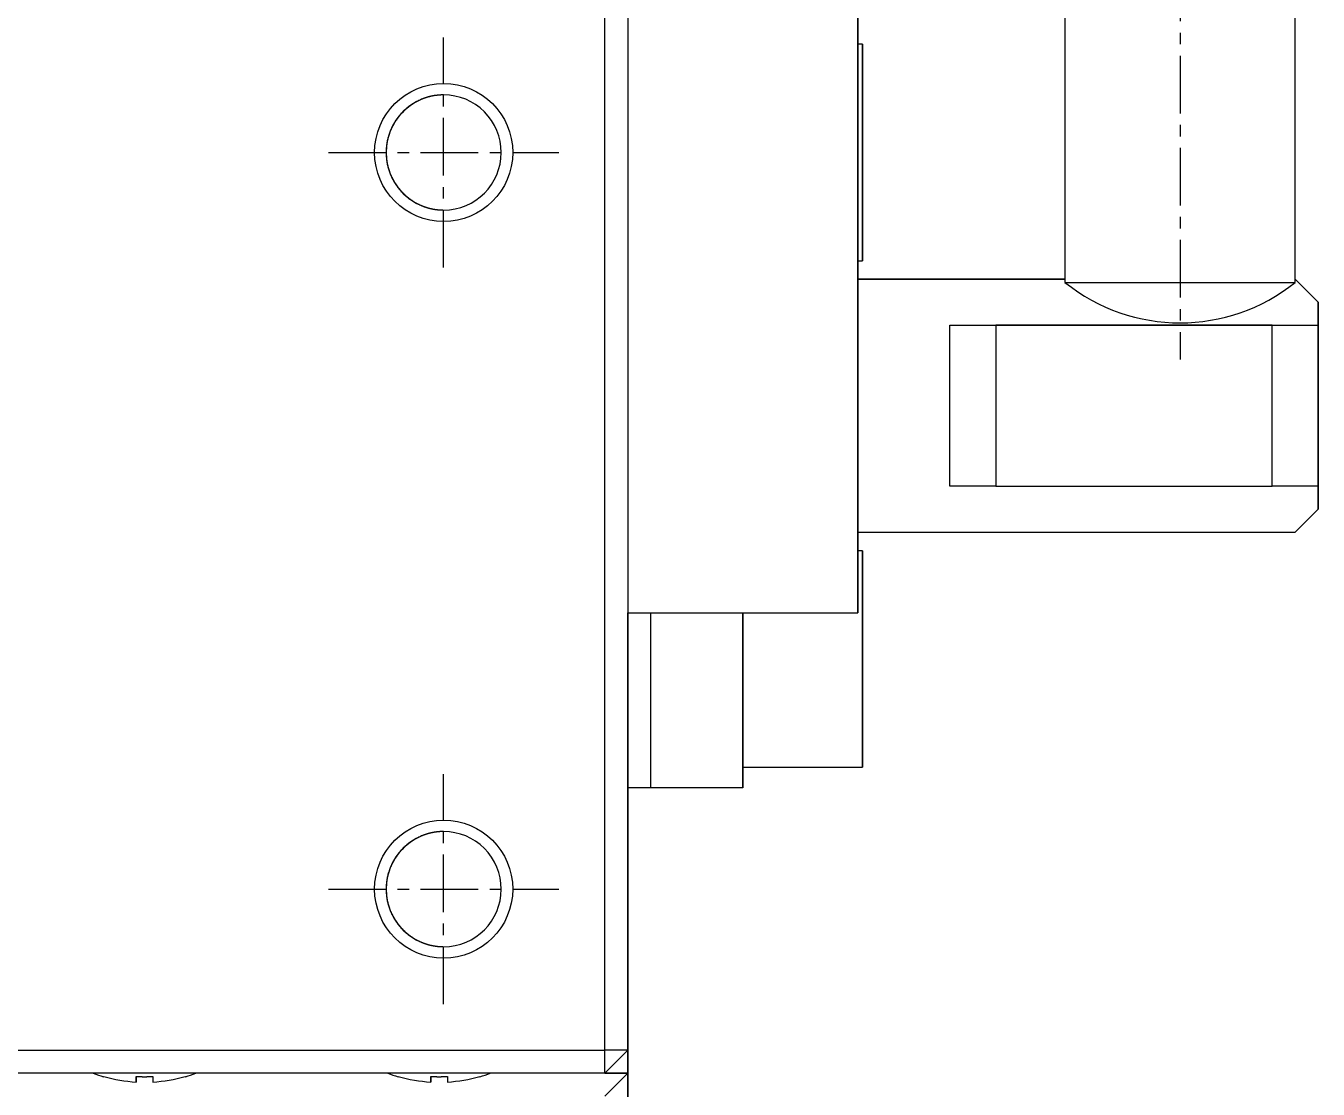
# Model space of a CAD drawing. Extents: x 93 to 329, y 82 to 330.
# Drawn here: x 164.67 to 192.74, y 140.81 to 163.91 of the extents above; entities that cross this region are included whole.
import ezdxf

# ---------------------------------------------------------------- set-up
doc = ezdxf.new("R2010")
doc.units = 0
doc.linetypes.add('CENTER', pattern=[2, 1.25, -0.25, 0.25, -0.25])
doc.layers.get('0').update_dxf_attribs({"linetype": 'CONTINUOUS'})
doc.layers.add('CENTER', color=1, linetype='CENTER')

msp = doc.modelspace()

# ---------------------------------------------------------------- linework, layer by layer
at = {"color": 7, "linetype": 'CONTINUOUS'}
for p, q in [((177.244, 141.656), (177.244, 180.656)), ((177.744, 180.656), (177.744, 141.656)), ((182.744, 171.956), (182.744, 151.156)), ((182.744, 151.156), (182.744, 171.956)), ((187.244, 167.956), (187.244, 158.334)), ((192.244, 158.334), (192.244, 167.956)), ((182.844, 163.506), (182.744, 163.506)), ((182.844, 158.806), (182.844, 163.506)), ((182.844, 163.506), (182.844, 161.156)), ((182.844, 162.426), (182.844, 161.791)), ((182.844, 161.791), (182.844, 162.426)), ((182.844, 161.791), (182.844, 160.521)), ((182.844, 160.521), (182.844, 161.791)), ((182.844, 161.156), (182.844, 158.806)), ((182.844, 160.521), (182.844, 159.886)), ((182.844, 159.886), (182.844, 160.521)), ((182.744, 158.806), (182.844, 158.806)), ((182.744, 158.406), (187.244, 158.406)), ((187.244, 158.406), (182.744, 158.406)), ((192.244, 158.406), (192.744, 157.906)), ((192.744, 157.906), (192.244, 158.406)), ((192.244, 158.406), (192.244, 158.406)), ((182.744, 155.156), (182.744, 158.156)), ((187.244, 158.334), (192.244, 158.334)), ((182.744, 152.406), (182.744, 157.906)), ((182.744, 157.906), (182.744, 155.156)), ((192.744, 153.406), (192.744, 157.906)), ((192.744, 157.906), (192.744, 157.406)), ((184.744, 157.406), (192.744, 157.406)), ((184.744, 157.406), (185.744, 157.406)), ((184.744, 153.906), (184.744, 157.406)), ((184.744, 157.406), (184.744, 157.406)), ((191.744, 157.406), (185.744, 157.406)), ((185.744, 157.406), (185.744, 153.906)), ((191.744, 157.406), (192.744, 157.406)), ((191.744, 153.906), (191.744, 157.406)), ((192.744, 157.406), (192.744, 153.906)), ((192.744, 157.406), (192.744, 157.406)), ((182.744, 156.6), (182.744, 155.878)), ((182.744, 155.878), (182.744, 156.6)), ((182.744, 155.878), (182.744, 154.435)), ((182.744, 154.435), (182.744, 155.878)), ((182.744, 152.156), (182.744, 155.156)), ((182.744, 155.156), (182.744, 152.406)), ((182.744, 154.435), (182.744, 153.713)), ((182.744, 153.713), (182.744, 154.435)), ((185.744, 153.906), (184.744, 153.906)), ((185.744, 153.906), (191.744, 153.906)), ((192.744, 153.906), (191.744, 153.906)), ((192.744, 153.906), (192.744, 153.906)), ((192.744, 153.906), (192.744, 153.406)), ((192.744, 153.406), (192.244, 152.906)), ((192.244, 152.906), (192.744, 153.406)), ((182.744, 152.906), (192.244, 152.906)), ((182.844, 152.506), (182.744, 152.506)), ((182.844, 147.806), (182.844, 152.506)), ((182.844, 152.506), (182.844, 150.156)), ((182.844, 151.426), (182.844, 150.791)), ((182.844, 150.791), (182.844, 151.426)), ((177.744, 141.656), (177.744, 151.156)), ((177.744, 151.156), (182.744, 151.156)), ((178.244, 147.356), (178.244, 151.156)), ((180.244, 147.356), (180.244, 151.156)), ((180.244, 151.156), (180.244, 147.806)), ((182.744, 151.156), (182.744, 151.156)), ((182.844, 150.791), (182.844, 149.521)), ((182.844, 149.521), (182.844, 150.791)), ((182.844, 150.156), (182.844, 147.806)), ((182.844, 149.521), (182.844, 148.886)), ((182.844, 148.886), (182.844, 149.521)), ((180.244, 147.806), (182.844, 147.806)), ((180.244, 147.806), (180.244, 147.356)), ((177.744, 111.156), (177.744, 147.356)), ((177.744, 141.656), (177.744, 147.356)), ((178.244, 147.356), (177.744, 147.356)), ((180.244, 147.356), (178.244, 147.356)), ((177.744, 143.906), (177.744, 146.406)), ((177.744, 146.406), (177.744, 143.906)), ((138.244, 141.656), (177.244, 141.656)), ((177.744, 141.656), (177.244, 141.156)), ((177.244, 141.156), (177.744, 141.656)), ((177.744, 141.656), (177.244, 141.656)), ((177.244, 141.156), (177.244, 141.656)), ((177.744, 141.656), (177.494, 141.406)), ((177.744, 141.656), (177.744, 141.656)), ((177.744, 141.656), (177.744, 141.156)), ((177.494, 141.406), (177.244, 141.156)), ((177.244, 141.156), (138.244, 141.156)), ((166.358, 141.087), (166.356, 141.082)), ((166.356, 141.082), (166.358, 141.087)), ((167.064, 140.966), (167.064, 141.087)), ((167.064, 141.087), (167.064, 140.966)), ((167.064, 140.966), (167.064, 141.087)), ((167.424, 141.087), (167.424, 140.966)), ((168.131, 141.087), (168.133, 141.082)), ((172.758, 141.087), (172.756, 141.082)), ((172.756, 141.082), (172.758, 141.087)), ((173.464, 140.966), (173.464, 141.087)), ((173.464, 141.087), (173.464, 140.966)), ((173.464, 140.966), (173.464, 141.087)), ((173.824, 141.087), (173.824, 140.966)), ((174.531, 141.087), (174.533, 141.082)), ((177.744, 141.156), (177.244, 141.156)), ((177.244, 141.156), (177.744, 141.156)), ((177.244, 141.156), (177.244, 141.156)), ((177.244, 140.656), (177.744, 141.156)), ((177.744, 141.156), (177.744, 107.156))]:
    msp.add_line(p, q, dxfattribs=at)
for points in [[(173.744, 162.406, 0), (173.714, 162.406, 0), (173.683, 162.405, 0), (173.652, 162.403, 0), (173.622, 162.4, 0), (173.591, 162.397, 0), (173.561, 162.393, 0), (173.53, 162.388, 0), (173.5, 162.382, 0), (173.47, 162.376, 0), (173.44, 162.369, 0), (173.411, 162.361, 0), (173.381, 162.352, 0), (173.352, 162.343, 0), (173.323, 162.333, 0), (173.294, 162.323, 0), (173.266, 162.311, 0), (173.238, 162.299, 0), (173.21, 162.286, 0), (173.182, 162.273, 0), (173.155, 162.259, 0), (173.128, 162.244, 0), (173.102, 162.228, 0), (173.075, 162.212, 0), (173.05, 162.196, 0), (173.024, 162.178, 0), (173, 162.16, 0), (172.975, 162.142, 0), (172.951, 162.123, 0), (172.928, 162.103, 0), (172.905, 162.082, 0), (172.882, 162.062, 0), (172.86, 162.04, 0), (172.839, 162.018, 0), (172.818, 161.996, 0), (172.798, 161.973, 0), (172.778, 161.949, 0), (172.759, 161.925, 0), (172.74, 161.901, 0), (172.722, 161.876, 0), (172.705, 161.851, 0), (172.688, 161.825, 0), (172.672, 161.799, 0), (172.657, 161.772, 0), (172.642, 161.746, 0), (172.628, 161.718, 0), (172.614, 161.691, 0), (172.601, 161.663, 0), (172.589, 161.635, 0), (172.578, 161.606, 0), (172.567, 161.577, 0), (172.557, 161.548, 0), (172.548, 161.519, 0), (172.539, 161.49, 0), (172.532, 161.46, 0), (172.525, 161.43, 0), (172.518, 161.4, 0), (172.513, 161.37, 0), (172.508, 161.34, 0), (172.504, 161.309, 0), (172.5, 161.279, 0), (172.498, 161.248, 0), (172.496, 161.218, 0), (172.495, 161.187, 0), (172.494, 161.156, 0), (172.495, 161.126, 0), (172.496, 161.095, 0), (172.498, 161.064, 0), (172.5, 161.034, 0), (172.504, 161.003, 0), (172.508, 160.973, 0), (172.513, 160.943, 0), (172.518, 160.912, 0), (172.525, 160.882, 0), (172.532, 160.853, 0), (172.539, 160.823, 0), (172.548, 160.793, 0), (172.557, 160.764, 0), (172.567, 160.735, 0), (172.578, 160.706, 0), (172.589, 160.678, 0), (172.601, 160.65, 0), (172.614, 160.622, 0), (172.628, 160.594, 0), (172.642, 160.567, 0), (172.657, 160.54, 0), (172.672, 160.514, 0), (172.688, 160.488, 0), (172.705, 160.462, 0), (172.722, 160.437, 0), (172.74, 160.412, 0), (172.759, 160.387, 0), (172.778, 160.363, 0), (172.798, 160.34, 0), (172.818, 160.317, 0), (172.839, 160.294, 0), (172.86, 160.272, 0), (172.882, 160.251, 0), (172.905, 160.23, 0), (172.928, 160.21, 0), (172.951, 160.19, 0), (172.975, 160.171, 0), (173, 160.152, 0), (173.024, 160.134, 0), (173.05, 160.117, 0), (173.075, 160.1, 0), (173.102, 160.084, 0), (173.128, 160.069, 0), (173.155, 160.054, 0), (173.182, 160.04, 0), (173.21, 160.026, 0), (173.238, 160.014, 0), (173.266, 160.001, 0), (173.294, 159.99, 0), (173.323, 159.979, 0), (173.352, 159.969, 0), (173.381, 159.96, 0), (173.411, 159.952, 0), (173.44, 159.944, 0), (173.47, 159.937, 0), (173.5, 159.93, 0), (173.53, 159.925, 0), (173.561, 159.92, 0), (173.591, 159.916, 0), (173.622, 159.912, 0), (173.652, 159.91, 0), (173.683, 159.908, 0), (173.714, 159.907, 0), (173.744, 159.906, 0)], [(173.244, 162.302, 0), (173.224, 162.293, 0), (173.203, 162.283, 0), (173.183, 162.273, 0), (173.163, 162.263, 0), (173.143, 162.252, 0), (173.123, 162.241, 0), (173.103, 162.23, 0), (173.084, 162.218, 0), (173.065, 162.206, 0), (173.046, 162.193, 0), (173.027, 162.18, 0), (173.009, 162.167, 0), (172.991, 162.154, 0), (172.973, 162.14, 0), (172.955, 162.126, 0), (172.938, 162.111, 0), (172.92, 162.097, 0), (172.904, 162.081, 0), (172.887, 162.066, 0), (172.871, 162.05, 0), (172.855, 162.034, 0), (172.839, 162.018, 0), (172.823, 162.002, 0), (172.808, 161.985, 0), (172.793, 161.968, 0), (172.779, 161.95, 0), (172.765, 161.933, 0), (172.751, 161.915, 0), (172.737, 161.897, 0), (172.724, 161.878, 0), (172.711, 161.86, 0), (172.698, 161.841, 0), (172.686, 161.822, 0), (172.674, 161.803, 0), (172.663, 161.783, 0), (172.652, 161.763, 0), (172.641, 161.744, 0), (172.63, 161.723, 0), (172.62, 161.703, 0), (172.61, 161.683, 0), (172.601, 161.662, 0), (172.592, 161.641, 0), (172.584, 161.62, 0), (172.575, 161.599, 0), (172.568, 161.578, 0), (172.56, 161.557, 0), (172.553, 161.535, 0), (172.546, 161.514, 0), (172.54, 161.492, 0), (172.534, 161.47, 0), (172.529, 161.448, 0), (172.524, 161.426, 0), (172.519, 161.404, 0), (172.515, 161.381, 0), (172.511, 161.359, 0), (172.507, 161.337, 0), (172.504, 161.314, 0), (172.502, 161.292, 0), (172.499, 161.269, 0), (172.498, 161.247, 0), (172.496, 161.224, 0), (172.495, 161.202, 0), (172.494, 161.179, 0), (172.494, 161.156, 0), (172.494, 161.134, 0), (172.495, 161.111, 0), (172.496, 161.088, 0), (172.498, 161.066, 0), (172.499, 161.043, 0), (172.502, 161.021, 0), (172.504, 160.998, 0), (172.507, 160.976, 0), (172.511, 160.953, 0), (172.515, 160.931, 0), (172.519, 160.909, 0), (172.524, 160.887, 0), (172.529, 160.865, 0), (172.534, 160.843, 0), (172.54, 160.821, 0), (172.546, 160.799, 0), (172.553, 160.777, 0), (172.56, 160.756, 0), (172.568, 160.735, 0), (172.575, 160.713, 0), (172.584, 160.692, 0), (172.592, 160.671, 0), (172.601, 160.65, 0), (172.61, 160.63, 0), (172.62, 160.609, 0), (172.63, 160.589, 0), (172.641, 160.569, 0), (172.652, 160.549, 0), (172.663, 160.529, 0), (172.674, 160.51, 0), (172.686, 160.491, 0), (172.698, 160.472, 0), (172.711, 160.453, 0), (172.724, 160.434, 0), (172.737, 160.416, 0), (172.751, 160.398, 0), (172.765, 160.38, 0), (172.779, 160.362, 0), (172.793, 160.345, 0), (172.808, 160.328, 0), (172.823, 160.311, 0), (172.839, 160.294, 0), (172.855, 160.278, 0), (172.871, 160.262, 0), (172.887, 160.247, 0), (172.904, 160.231, 0), (172.92, 160.216, 0), (172.938, 160.201, 0), (172.955, 160.187, 0), (172.973, 160.173, 0), (172.991, 160.159, 0), (173.009, 160.145, 0), (173.027, 160.132, 0), (173.046, 160.119, 0), (173.065, 160.107, 0), (173.084, 160.095, 0), (173.103, 160.083, 0), (173.123, 160.072, 0), (173.143, 160.061, 0), (173.163, 160.05, 0), (173.183, 160.04, 0), (173.203, 160.03, 0), (173.224, 160.02, 0), (173.244, 160.011, 0)], [(173.744, 162.406, 0), (173.74, 162.406, 0), (173.736, 162.406, 0), (173.732, 162.406, 0), (173.728, 162.406, 0), (173.724, 162.406, 0), (173.72, 162.406, 0), (173.716, 162.406, 0), (173.712, 162.406, 0), (173.708, 162.406, 0), (173.704, 162.406, 0), (173.7, 162.406, 0), (173.696, 162.405, 0), (173.692, 162.405, 0), (173.688, 162.405, 0), (173.684, 162.405, 0), (173.68, 162.405, 0), (173.676, 162.404, 0), (173.672, 162.404, 0), (173.668, 162.404, 0), (173.664, 162.404, 0), (173.66, 162.403, 0), (173.656, 162.403, 0), (173.652, 162.403, 0), (173.648, 162.403, 0), (173.644, 162.402, 0), (173.64, 162.402, 0), (173.636, 162.402, 0), (173.632, 162.401, 0), (173.628, 162.401, 0), (173.624, 162.4, 0), (173.62, 162.4, 0), (173.616, 162.4, 0), (173.612, 162.399, 0), (173.608, 162.399, 0), (173.604, 162.398, 0), (173.6, 162.398, 0), (173.596, 162.397, 0), (173.592, 162.397, 0), (173.588, 162.396, 0), (173.584, 162.396, 0), (173.58, 162.395, 0), (173.576, 162.395, 0), (173.572, 162.394, 0), (173.568, 162.394, 0), (173.564, 162.393, 0), (173.56, 162.393, 0), (173.556, 162.392, 0), (173.552, 162.391, 0), (173.548, 162.391, 0), (173.544, 162.39, 0), (173.54, 162.39, 0), (173.536, 162.389, 0), (173.532, 162.388, 0), (173.528, 162.388, 0), (173.524, 162.387, 0), (173.52, 162.386, 0), (173.516, 162.385, 0), (173.512, 162.385, 0), (173.509, 162.384, 0), (173.505, 162.383, 0), (173.501, 162.382, 0), (173.497, 162.382, 0), (173.493, 162.381, 0), (173.489, 162.38, 0), (173.485, 162.379, 0), (173.481, 162.378, 0), (173.477, 162.377, 0), (173.473, 162.377, 0), (173.469, 162.376, 0), (173.465, 162.375, 0), (173.461, 162.374, 0), (173.457, 162.373, 0), (173.454, 162.372, 0), (173.45, 162.371, 0), (173.446, 162.37, 0), (173.442, 162.369, 0), (173.438, 162.368, 0), (173.434, 162.367, 0), (173.43, 162.366, 0), (173.426, 162.365, 0), (173.422, 162.364, 0), (173.418, 162.363, 0), (173.415, 162.362, 0), (173.411, 162.361, 0), (173.407, 162.36, 0), (173.403, 162.359, 0), (173.399, 162.358, 0), (173.395, 162.357, 0), (173.391, 162.355, 0), (173.388, 162.354, 0), (173.384, 162.353, 0), (173.38, 162.352, 0), (173.376, 162.351, 0), (173.372, 162.35, 0), (173.368, 162.348, 0), (173.365, 162.347, 0), (173.361, 162.346, 0), (173.357, 162.345, 0), (173.353, 162.344, 0), (173.349, 162.342, 0), (173.345, 162.341, 0), (173.342, 162.34, 0), (173.338, 162.338, 0), (173.334, 162.337, 0), (173.33, 162.336, 0), (173.326, 162.334, 0), (173.323, 162.333, 0), (173.319, 162.332, 0), (173.315, 162.33, 0), (173.311, 162.329, 0), (173.308, 162.328, 0), (173.304, 162.326, 0), (173.3, 162.325, 0), (173.296, 162.323, 0), (173.293, 162.322, 0), (173.289, 162.32, 0), (173.285, 162.319, 0), (173.281, 162.317, 0), (173.278, 162.316, 0), (173.274, 162.314, 0), (173.27, 162.313, 0), (173.266, 162.311, 0), (173.263, 162.31, 0), (173.259, 162.308, 0), (173.255, 162.307, 0), (173.252, 162.305, 0), (173.248, 162.304, 0), (173.244, 162.302, 0)], [(173.244, 160.011, 0), (173.248, 160.009, 0), (173.252, 160.007, 0), (173.255, 160.006, 0), (173.259, 160.004, 0), (173.263, 160.003, 0), (173.266, 160.001, 0), (173.27, 160, 0), (173.274, 159.998, 0), (173.278, 159.997, 0), (173.281, 159.995, 0), (173.285, 159.994, 0), (173.289, 159.992, 0), (173.293, 159.991, 0), (173.296, 159.989, 0), (173.3, 159.988, 0), (173.304, 159.986, 0), (173.308, 159.985, 0), (173.311, 159.984, 0), (173.315, 159.982, 0), (173.319, 159.981, 0), (173.323, 159.98, 0), (173.326, 159.978, 0), (173.33, 159.977, 0), (173.334, 159.976, 0), (173.338, 159.974, 0), (173.342, 159.973, 0), (173.345, 159.972, 0), (173.349, 159.97, 0), (173.353, 159.969, 0), (173.357, 159.968, 0), (173.361, 159.967, 0), (173.365, 159.965, 0), (173.368, 159.964, 0), (173.372, 159.963, 0), (173.376, 159.962, 0), (173.38, 159.961, 0), (173.384, 159.959, 0), (173.388, 159.958, 0), (173.391, 159.957, 0), (173.395, 159.956, 0), (173.399, 159.955, 0), (173.403, 159.954, 0), (173.407, 159.953, 0), (173.411, 159.952, 0), (173.415, 159.951, 0), (173.418, 159.949, 0), (173.422, 159.948, 0), (173.426, 159.947, 0), (173.43, 159.946, 0), (173.434, 159.945, 0), (173.438, 159.944, 0), (173.442, 159.943, 0), (173.446, 159.942, 0), (173.45, 159.942, 0), (173.454, 159.941, 0), (173.457, 159.94, 0), (173.461, 159.939, 0), (173.465, 159.938, 0), (173.469, 159.937, 0), (173.473, 159.936, 0), (173.477, 159.935, 0), (173.481, 159.934, 0), (173.485, 159.933, 0), (173.489, 159.933, 0), (173.493, 159.932, 0), (173.497, 159.931, 0), (173.501, 159.93, 0), (173.505, 159.929, 0), (173.509, 159.929, 0), (173.512, 159.928, 0), (173.516, 159.927, 0), (173.52, 159.927, 0), (173.524, 159.926, 0), (173.528, 159.925, 0), (173.532, 159.924, 0), (173.536, 159.924, 0), (173.54, 159.923, 0), (173.544, 159.922, 0), (173.548, 159.922, 0), (173.552, 159.921, 0), (173.556, 159.921, 0), (173.56, 159.92, 0), (173.564, 159.919, 0), (173.568, 159.919, 0), (173.572, 159.918, 0), (173.576, 159.918, 0), (173.58, 159.917, 0), (173.584, 159.917, 0), (173.588, 159.916, 0), (173.592, 159.916, 0), (173.596, 159.915, 0), (173.6, 159.915, 0), (173.604, 159.914, 0), (173.608, 159.914, 0), (173.612, 159.913, 0), (173.616, 159.913, 0), (173.62, 159.912, 0), (173.624, 159.912, 0), (173.628, 159.912, 0), (173.632, 159.911, 0), (173.636, 159.911, 0), (173.64, 159.911, 0), (173.644, 159.91, 0), (173.648, 159.91, 0), (173.652, 159.91, 0), (173.656, 159.909, 0), (173.66, 159.909, 0), (173.664, 159.909, 0), (173.668, 159.909, 0), (173.672, 159.908, 0), (173.676, 159.908, 0), (173.68, 159.908, 0), (173.684, 159.908, 0), (173.688, 159.908, 0), (173.692, 159.907, 0), (173.696, 159.907, 0), (173.7, 159.907, 0), (173.704, 159.907, 0), (173.708, 159.907, 0), (173.712, 159.907, 0), (173.716, 159.907, 0), (173.72, 159.907, 0), (173.724, 159.906, 0), (173.728, 159.906, 0), (173.732, 159.906, 0), (173.736, 159.906, 0), (173.74, 159.906, 0), (173.744, 159.906, 0)], [(173.744, 146.406, 0), (173.714, 146.406, 0), (173.683, 146.405, 0), (173.652, 146.403, 0), (173.622, 146.4, 0), (173.591, 146.397, 0), (173.561, 146.393, 0), (173.53, 146.388, 0), (173.5, 146.382, 0), (173.47, 146.376, 0), (173.44, 146.369, 0), (173.411, 146.361, 0), (173.381, 146.352, 0), (173.352, 146.343, 0), (173.323, 146.333, 0), (173.294, 146.323, 0), (173.266, 146.311, 0), (173.238, 146.299, 0), (173.21, 146.286, 0), (173.182, 146.273, 0), (173.155, 146.259, 0), (173.128, 146.244, 0), (173.102, 146.228, 0), (173.075, 146.212, 0), (173.05, 146.196, 0), (173.024, 146.178, 0), (173, 146.16, 0), (172.975, 146.142, 0), (172.951, 146.123, 0), (172.928, 146.103, 0), (172.905, 146.082, 0), (172.882, 146.062, 0), (172.86, 146.04, 0), (172.839, 146.018, 0), (172.818, 145.996, 0), (172.798, 145.973, 0), (172.778, 145.949, 0), (172.759, 145.925, 0), (172.74, 145.901, 0), (172.722, 145.876, 0), (172.705, 145.851, 0), (172.688, 145.825, 0), (172.672, 145.799, 0), (172.657, 145.772, 0), (172.642, 145.746, 0), (172.628, 145.718, 0), (172.614, 145.691, 0), (172.601, 145.663, 0), (172.589, 145.635, 0), (172.578, 145.606, 0), (172.567, 145.577, 0), (172.557, 145.548, 0), (172.548, 145.519, 0), (172.539, 145.49, 0), (172.532, 145.46, 0), (172.525, 145.43, 0), (172.518, 145.4, 0), (172.513, 145.37, 0), (172.508, 145.34, 0), (172.504, 145.309, 0), (172.5, 145.279, 0), (172.498, 145.248, 0), (172.496, 145.218, 0), (172.495, 145.187, 0), (172.494, 145.156, 0), (172.495, 145.126, 0), (172.496, 145.095, 0), (172.498, 145.064, 0), (172.5, 145.034, 0), (172.504, 145.003, 0), (172.508, 144.973, 0), (172.513, 144.943, 0), (172.518, 144.912, 0), (172.525, 144.882, 0), (172.532, 144.853, 0), (172.539, 144.823, 0), (172.548, 144.793, 0), (172.557, 144.764, 0), (172.567, 144.735, 0), (172.578, 144.706, 0), (172.589, 144.678, 0), (172.601, 144.65, 0), (172.614, 144.622, 0), (172.628, 144.594, 0), (172.642, 144.567, 0), (172.657, 144.54, 0), (172.672, 144.514, 0), (172.688, 144.488, 0), (172.705, 144.462, 0), (172.722, 144.437, 0), (172.74, 144.412, 0), (172.759, 144.387, 0), (172.778, 144.363, 0), (172.798, 144.34, 0), (172.818, 144.317, 0), (172.839, 144.294, 0), (172.86, 144.272, 0), (172.882, 144.251, 0), (172.905, 144.23, 0), (172.928, 144.21, 0), (172.951, 144.19, 0), (172.975, 144.171, 0), (173, 144.152, 0), (173.024, 144.134, 0), (173.05, 144.117, 0), (173.075, 144.1, 0), (173.102, 144.084, 0), (173.128, 144.069, 0), (173.155, 144.054, 0), (173.182, 144.04, 0), (173.21, 144.026, 0), (173.238, 144.014, 0), (173.266, 144.001, 0), (173.294, 143.99, 0), (173.323, 143.979, 0), (173.352, 143.969, 0), (173.381, 143.96, 0), (173.411, 143.952, 0), (173.44, 143.944, 0), (173.47, 143.937, 0), (173.5, 143.93, 0), (173.53, 143.925, 0), (173.561, 143.92, 0), (173.591, 143.916, 0), (173.622, 143.912, 0), (173.652, 143.91, 0), (173.683, 143.908, 0), (173.714, 143.907, 0), (173.744, 143.906, 0)], [(173.244, 146.302, 0), (173.224, 146.293, 0), (173.203, 146.283, 0), (173.183, 146.273, 0), (173.163, 146.263, 0), (173.143, 146.252, 0), (173.123, 146.241, 0), (173.103, 146.23, 0), (173.084, 146.218, 0), (173.065, 146.206, 0), (173.046, 146.193, 0), (173.027, 146.18, 0), (173.009, 146.167, 0), (172.991, 146.154, 0), (172.973, 146.14, 0), (172.955, 146.126, 0), (172.938, 146.111, 0), (172.92, 146.097, 0), (172.904, 146.081, 0), (172.887, 146.066, 0), (172.871, 146.05, 0), (172.855, 146.034, 0), (172.839, 146.018, 0), (172.823, 146.002, 0), (172.808, 145.985, 0), (172.793, 145.968, 0), (172.779, 145.95, 0), (172.765, 145.933, 0), (172.751, 145.915, 0), (172.737, 145.897, 0), (172.724, 145.878, 0), (172.711, 145.86, 0), (172.698, 145.841, 0), (172.686, 145.822, 0), (172.674, 145.803, 0), (172.663, 145.783, 0), (172.652, 145.763, 0), (172.641, 145.744, 0), (172.63, 145.723, 0), (172.62, 145.703, 0), (172.61, 145.683, 0), (172.601, 145.662, 0), (172.592, 145.641, 0), (172.584, 145.62, 0), (172.575, 145.599, 0), (172.568, 145.578, 0), (172.56, 145.557, 0), (172.553, 145.535, 0), (172.546, 145.514, 0), (172.54, 145.492, 0), (172.534, 145.47, 0), (172.529, 145.448, 0), (172.524, 145.426, 0), (172.519, 145.404, 0), (172.515, 145.381, 0), (172.511, 145.359, 0), (172.507, 145.337, 0), (172.504, 145.314, 0), (172.502, 145.292, 0), (172.499, 145.269, 0), (172.498, 145.247, 0), (172.496, 145.224, 0), (172.495, 145.202, 0), (172.494, 145.179, 0), (172.494, 145.156, 0), (172.494, 145.134, 0), (172.495, 145.111, 0), (172.496, 145.088, 0), (172.498, 145.066, 0), (172.499, 145.043, 0), (172.502, 145.021, 0), (172.504, 144.998, 0), (172.507, 144.976, 0), (172.511, 144.953, 0), (172.515, 144.931, 0), (172.519, 144.909, 0), (172.524, 144.887, 0), (172.529, 144.865, 0), (172.534, 144.843, 0), (172.54, 144.821, 0), (172.546, 144.799, 0), (172.553, 144.777, 0), (172.56, 144.756, 0), (172.568, 144.735, 0), (172.575, 144.713, 0), (172.584, 144.692, 0), (172.592, 144.671, 0), (172.601, 144.65, 0), (172.61, 144.63, 0), (172.62, 144.609, 0), (172.63, 144.589, 0), (172.641, 144.569, 0), (172.652, 144.549, 0), (172.663, 144.529, 0), (172.674, 144.51, 0), (172.686, 144.491, 0), (172.698, 144.472, 0), (172.711, 144.453, 0), (172.724, 144.434, 0), (172.737, 144.416, 0), (172.751, 144.398, 0), (172.765, 144.38, 0), (172.779, 144.362, 0), (172.793, 144.345, 0), (172.808, 144.328, 0), (172.823, 144.311, 0), (172.839, 144.294, 0), (172.855, 144.278, 0), (172.871, 144.262, 0), (172.887, 144.247, 0), (172.904, 144.231, 0), (172.92, 144.216, 0), (172.938, 144.201, 0), (172.955, 144.187, 0), (172.973, 144.173, 0), (172.991, 144.159, 0), (173.009, 144.145, 0), (173.027, 144.132, 0), (173.046, 144.119, 0), (173.065, 144.107, 0), (173.084, 144.095, 0), (173.103, 144.083, 0), (173.123, 144.072, 0), (173.143, 144.061, 0), (173.163, 144.05, 0), (173.183, 144.04, 0), (173.203, 144.03, 0), (173.224, 144.02, 0), (173.244, 144.011, 0)], [(173.744, 146.406, 0), (173.74, 146.406, 0), (173.736, 146.406, 0), (173.732, 146.406, 0), (173.728, 146.406, 0), (173.724, 146.406, 0), (173.72, 146.406, 0), (173.716, 146.406, 0), (173.712, 146.406, 0), (173.708, 146.406, 0), (173.704, 146.406, 0), (173.7, 146.406, 0), (173.696, 146.405, 0), (173.692, 146.405, 0), (173.688, 146.405, 0), (173.684, 146.405, 0), (173.68, 146.405, 0), (173.676, 146.404, 0), (173.672, 146.404, 0), (173.668, 146.404, 0), (173.664, 146.404, 0), (173.66, 146.403, 0), (173.656, 146.403, 0), (173.652, 146.403, 0), (173.648, 146.403, 0), (173.644, 146.402, 0), (173.64, 146.402, 0), (173.636, 146.402, 0), (173.632, 146.401, 0), (173.628, 146.401, 0), (173.624, 146.4, 0), (173.62, 146.4, 0), (173.616, 146.4, 0), (173.612, 146.399, 0), (173.608, 146.399, 0), (173.604, 146.398, 0), (173.6, 146.398, 0), (173.596, 146.397, 0), (173.592, 146.397, 0), (173.588, 146.396, 0), (173.584, 146.396, 0), (173.58, 146.395, 0), (173.576, 146.395, 0), (173.572, 146.394, 0), (173.568, 146.394, 0), (173.564, 146.393, 0), (173.56, 146.393, 0), (173.556, 146.392, 0), (173.552, 146.391, 0), (173.548, 146.391, 0), (173.544, 146.39, 0), (173.54, 146.39, 0), (173.536, 146.389, 0), (173.532, 146.388, 0), (173.528, 146.388, 0), (173.524, 146.387, 0), (173.52, 146.386, 0), (173.516, 146.385, 0), (173.512, 146.385, 0), (173.509, 146.384, 0), (173.505, 146.383, 0), (173.501, 146.382, 0), (173.497, 146.382, 0), (173.493, 146.381, 0), (173.489, 146.38, 0), (173.485, 146.379, 0), (173.481, 146.378, 0), (173.477, 146.377, 0), (173.473, 146.377, 0), (173.469, 146.376, 0), (173.465, 146.375, 0), (173.461, 146.374, 0), (173.457, 146.373, 0), (173.454, 146.372, 0), (173.45, 146.371, 0), (173.446, 146.37, 0), (173.442, 146.369, 0), (173.438, 146.368, 0), (173.434, 146.367, 0), (173.43, 146.366, 0), (173.426, 146.365, 0), (173.422, 146.364, 0), (173.418, 146.363, 0), (173.415, 146.362, 0), (173.411, 146.361, 0), (173.407, 146.36, 0), (173.403, 146.359, 0), (173.399, 146.358, 0), (173.395, 146.357, 0), (173.391, 146.355, 0), (173.388, 146.354, 0), (173.384, 146.353, 0), (173.38, 146.352, 0), (173.376, 146.351, 0), (173.372, 146.35, 0), (173.368, 146.348, 0), (173.365, 146.347, 0), (173.361, 146.346, 0), (173.357, 146.345, 0), (173.353, 146.344, 0), (173.349, 146.342, 0), (173.345, 146.341, 0), (173.342, 146.34, 0), (173.338, 146.338, 0), (173.334, 146.337, 0), (173.33, 146.336, 0), (173.326, 146.334, 0), (173.323, 146.333, 0), (173.319, 146.332, 0), (173.315, 146.33, 0), (173.311, 146.329, 0), (173.308, 146.328, 0), (173.304, 146.326, 0), (173.3, 146.325, 0), (173.296, 146.323, 0), (173.293, 146.322, 0), (173.289, 146.32, 0), (173.285, 146.319, 0), (173.281, 146.317, 0), (173.278, 146.316, 0), (173.274, 146.314, 0), (173.27, 146.313, 0), (173.266, 146.311, 0), (173.263, 146.31, 0), (173.259, 146.308, 0), (173.255, 146.307, 0), (173.252, 146.305, 0), (173.248, 146.304, 0), (173.244, 146.302, 0)], [(173.244, 144.011, 0), (173.248, 144.009, 0), (173.252, 144.007, 0), (173.255, 144.006, 0), (173.259, 144.004, 0), (173.263, 144.003, 0), (173.266, 144.001, 0), (173.27, 144, 0), (173.274, 143.998, 0), (173.278, 143.997, 0), (173.281, 143.995, 0), (173.285, 143.994, 0), (173.289, 143.992, 0), (173.293, 143.991, 0), (173.296, 143.989, 0), (173.3, 143.988, 0), (173.304, 143.986, 0), (173.308, 143.985, 0), (173.311, 143.984, 0), (173.315, 143.982, 0), (173.319, 143.981, 0), (173.323, 143.98, 0), (173.326, 143.978, 0), (173.33, 143.977, 0), (173.334, 143.976, 0), (173.338, 143.974, 0), (173.342, 143.973, 0), (173.345, 143.972, 0), (173.349, 143.97, 0), (173.353, 143.969, 0), (173.357, 143.968, 0), (173.361, 143.967, 0), (173.365, 143.965, 0), (173.368, 143.964, 0), (173.372, 143.963, 0), (173.376, 143.962, 0), (173.38, 143.961, 0), (173.384, 143.959, 0), (173.388, 143.958, 0), (173.391, 143.957, 0), (173.395, 143.956, 0), (173.399, 143.955, 0), (173.403, 143.954, 0), (173.407, 143.953, 0), (173.411, 143.952, 0), (173.415, 143.951, 0), (173.418, 143.949, 0), (173.422, 143.948, 0), (173.426, 143.947, 0), (173.43, 143.946, 0), (173.434, 143.945, 0), (173.438, 143.944, 0), (173.442, 143.943, 0), (173.446, 143.942, 0), (173.45, 143.942, 0), (173.454, 143.941, 0), (173.457, 143.94, 0), (173.461, 143.939, 0), (173.465, 143.938, 0), (173.469, 143.937, 0), (173.473, 143.936, 0), (173.477, 143.935, 0), (173.481, 143.934, 0), (173.485, 143.933, 0), (173.489, 143.933, 0), (173.493, 143.932, 0), (173.497, 143.931, 0), (173.501, 143.93, 0), (173.505, 143.929, 0), (173.509, 143.929, 0), (173.512, 143.928, 0), (173.516, 143.927, 0), (173.52, 143.927, 0), (173.524, 143.926, 0), (173.528, 143.925, 0), (173.532, 143.924, 0), (173.536, 143.924, 0), (173.54, 143.923, 0), (173.544, 143.922, 0), (173.548, 143.922, 0), (173.552, 143.921, 0), (173.556, 143.921, 0), (173.56, 143.92, 0), (173.564, 143.919, 0), (173.568, 143.919, 0), (173.572, 143.918, 0), (173.576, 143.918, 0), (173.58, 143.917, 0), (173.584, 143.917, 0), (173.588, 143.916, 0), (173.592, 143.916, 0), (173.596, 143.915, 0), (173.6, 143.915, 0), (173.604, 143.914, 0), (173.608, 143.914, 0), (173.612, 143.913, 0), (173.616, 143.913, 0), (173.62, 143.912, 0), (173.624, 143.912, 0), (173.628, 143.912, 0), (173.632, 143.911, 0), (173.636, 143.911, 0), (173.64, 143.911, 0), (173.644, 143.91, 0), (173.648, 143.91, 0), (173.652, 143.91, 0), (173.656, 143.909, 0), (173.66, 143.909, 0), (173.664, 143.909, 0), (173.668, 143.909, 0), (173.672, 143.908, 0), (173.676, 143.908, 0), (173.68, 143.908, 0), (173.684, 143.908, 0), (173.688, 143.908, 0), (173.692, 143.907, 0), (173.696, 143.907, 0), (173.7, 143.907, 0), (173.704, 143.907, 0), (173.708, 143.907, 0), (173.712, 143.907, 0), (173.716, 143.907, 0), (173.72, 143.907, 0), (173.724, 143.906, 0), (173.728, 143.906, 0), (173.732, 143.906, 0), (173.736, 143.906, 0), (173.74, 143.906, 0), (173.744, 143.906, 0)], [(167.064, 141.087, 0), (167.067, 141.087, 0), (167.07, 141.086, 0), (167.073, 141.086, 0), (167.075, 141.086, 0), (167.078, 141.086, 0), (167.081, 141.086, 0), (167.084, 141.086, 0), (167.087, 141.086, 0), (167.09, 141.086, 0), (167.092, 141.085, 0), (167.095, 141.085, 0), (167.098, 141.085, 0), (167.101, 141.085, 0), (167.104, 141.085, 0), (167.106, 141.085, 0), (167.109, 141.085, 0), (167.112, 141.085, 0), (167.115, 141.085, 0), (167.118, 141.084, 0), (167.12, 141.084, 0), (167.123, 141.084, 0), (167.126, 141.084, 0), (167.129, 141.084, 0), (167.132, 141.084, 0), (167.135, 141.084, 0), (167.137, 141.084, 0), (167.14, 141.084, 0), (167.143, 141.084, 0), (167.146, 141.084, 0), (167.149, 141.083, 0), (167.151, 141.083, 0), (167.154, 141.083, 0), (167.157, 141.083, 0), (167.16, 141.083, 0), (167.163, 141.083, 0), (167.165, 141.083, 0), (167.168, 141.083, 0), (167.171, 141.083, 0), (167.174, 141.083, 0), (167.177, 141.083, 0), (167.18, 141.083, 0), (167.182, 141.083, 0), (167.185, 141.083, 0), (167.188, 141.083, 0), (167.191, 141.083, 0), (167.194, 141.083, 0), (167.196, 141.082, 0), (167.199, 141.082, 0), (167.202, 141.082, 0), (167.205, 141.082, 0), (167.208, 141.082, 0), (167.21, 141.082, 0), (167.213, 141.082, 0), (167.216, 141.082, 0), (167.219, 141.082, 0), (167.222, 141.082, 0), (167.225, 141.082, 0), (167.227, 141.082, 0), (167.23, 141.082, 0), (167.233, 141.082, 0), (167.236, 141.082, 0), (167.239, 141.082, 0), (167.241, 141.082, 0), (167.244, 141.082, 0), (167.247, 141.082, 0), (167.25, 141.082, 0), (167.253, 141.082, 0), (167.255, 141.082, 0), (167.258, 141.082, 0), (167.261, 141.082, 0), (167.264, 141.082, 0), (167.267, 141.082, 0), (167.27, 141.082, 0), (167.272, 141.082, 0), (167.275, 141.082, 0), (167.278, 141.082, 0), (167.281, 141.082, 0), (167.284, 141.082, 0), (167.286, 141.082, 0), (167.289, 141.082, 0), (167.292, 141.082, 0), (167.295, 141.083, 0), (167.298, 141.083, 0), (167.301, 141.083, 0), (167.303, 141.083, 0), (167.306, 141.083, 0), (167.309, 141.083, 0), (167.312, 141.083, 0), (167.315, 141.083, 0), (167.317, 141.083, 0), (167.32, 141.083, 0), (167.323, 141.083, 0), (167.326, 141.083, 0), (167.329, 141.083, 0), (167.331, 141.083, 0), (167.334, 141.083, 0), (167.337, 141.083, 0), (167.34, 141.083, 0), (167.343, 141.084, 0), (167.346, 141.084, 0), (167.348, 141.084, 0), (167.351, 141.084, 0), (167.354, 141.084, 0), (167.357, 141.084, 0), (167.36, 141.084, 0), (167.362, 141.084, 0), (167.365, 141.084, 0), (167.368, 141.084, 0), (167.371, 141.084, 0), (167.374, 141.085, 0), (167.376, 141.085, 0), (167.379, 141.085, 0), (167.382, 141.085, 0), (167.385, 141.085, 0), (167.388, 141.085, 0), (167.391, 141.085, 0), (167.393, 141.085, 0), (167.396, 141.085, 0), (167.399, 141.086, 0), (167.402, 141.086, 0), (167.405, 141.086, 0), (167.407, 141.086, 0), (167.41, 141.086, 0), (167.413, 141.086, 0), (167.416, 141.086, 0), (167.419, 141.086, 0), (167.421, 141.087, 0), (167.424, 141.087, 0)], [(173.464, 141.087, 0), (173.467, 141.087, 0), (173.47, 141.086, 0), (173.473, 141.086, 0), (173.475, 141.086, 0), (173.478, 141.086, 0), (173.481, 141.086, 0), (173.484, 141.086, 0), (173.487, 141.086, 0), (173.49, 141.086, 0), (173.492, 141.085, 0), (173.495, 141.085, 0), (173.498, 141.085, 0), (173.501, 141.085, 0), (173.504, 141.085, 0), (173.506, 141.085, 0), (173.509, 141.085, 0), (173.512, 141.085, 0), (173.515, 141.085, 0), (173.518, 141.084, 0), (173.52, 141.084, 0), (173.523, 141.084, 0), (173.526, 141.084, 0), (173.529, 141.084, 0), (173.532, 141.084, 0), (173.535, 141.084, 0), (173.537, 141.084, 0), (173.54, 141.084, 0), (173.543, 141.084, 0), (173.546, 141.084, 0), (173.549, 141.083, 0), (173.551, 141.083, 0), (173.554, 141.083, 0), (173.557, 141.083, 0), (173.56, 141.083, 0), (173.563, 141.083, 0), (173.565, 141.083, 0), (173.568, 141.083, 0), (173.571, 141.083, 0), (173.574, 141.083, 0), (173.577, 141.083, 0), (173.58, 141.083, 0), (173.582, 141.083, 0), (173.585, 141.083, 0), (173.588, 141.083, 0), (173.591, 141.083, 0), (173.594, 141.083, 0), (173.596, 141.082, 0), (173.599, 141.082, 0), (173.602, 141.082, 0), (173.605, 141.082, 0), (173.608, 141.082, 0), (173.61, 141.082, 0), (173.613, 141.082, 0), (173.616, 141.082, 0), (173.619, 141.082, 0), (173.622, 141.082, 0), (173.625, 141.082, 0), (173.627, 141.082, 0), (173.63, 141.082, 0), (173.633, 141.082, 0), (173.636, 141.082, 0), (173.639, 141.082, 0), (173.641, 141.082, 0), (173.644, 141.082, 0), (173.647, 141.082, 0), (173.65, 141.082, 0), (173.653, 141.082, 0), (173.655, 141.082, 0), (173.658, 141.082, 0), (173.661, 141.082, 0), (173.664, 141.082, 0), (173.667, 141.082, 0), (173.67, 141.082, 0), (173.672, 141.082, 0), (173.675, 141.082, 0), (173.678, 141.082, 0), (173.681, 141.082, 0), (173.684, 141.082, 0), (173.686, 141.082, 0), (173.689, 141.082, 0), (173.692, 141.082, 0), (173.695, 141.083, 0), (173.698, 141.083, 0), (173.701, 141.083, 0), (173.703, 141.083, 0), (173.706, 141.083, 0), (173.709, 141.083, 0), (173.712, 141.083, 0), (173.715, 141.083, 0), (173.717, 141.083, 0), (173.72, 141.083, 0), (173.723, 141.083, 0), (173.726, 141.083, 0), (173.729, 141.083, 0), (173.731, 141.083, 0), (173.734, 141.083, 0), (173.737, 141.083, 0), (173.74, 141.083, 0), (173.743, 141.084, 0), (173.746, 141.084, 0), (173.748, 141.084, 0), (173.751, 141.084, 0), (173.754, 141.084, 0), (173.757, 141.084, 0), (173.76, 141.084, 0), (173.762, 141.084, 0), (173.765, 141.084, 0), (173.768, 141.084, 0), (173.771, 141.084, 0), (173.774, 141.085, 0), (173.776, 141.085, 0), (173.779, 141.085, 0), (173.782, 141.085, 0), (173.785, 141.085, 0), (173.788, 141.085, 0), (173.791, 141.085, 0), (173.793, 141.085, 0), (173.796, 141.085, 0), (173.799, 141.086, 0), (173.802, 141.086, 0), (173.805, 141.086, 0), (173.807, 141.086, 0), (173.81, 141.086, 0), (173.813, 141.086, 0), (173.816, 141.086, 0), (173.819, 141.086, 0), (173.821, 141.087, 0), (173.824, 141.087, 0)]]:
    msp.add_polyline3d(points, dxfattribs=at)
at = {"color": 3, "linetype": 'CONTINUOUS'}
for centre in [(173.744, 161.156), (173.744, 145.156)]:
    msp.add_circle(centre, 1.5, dxfattribs=at)
at = {"color": 7, "linetype": 'CONTINUOUS'}
for centre, radius, start, end in [((173.744, 161.156), 1.25, 90.0002, 270.0002), ((173.744, 161.156), 1.25, 0, 90.0002), ((173.744, 161.156), 1.25, 270.0002, 0), ((189.744, 161.456), 4, 231.3178, 308.6822), ((173.744, 145.156), 1.25, 90.0002, 270.0002), ((173.744, 145.156), 1.25, 0, 90.0002), ((173.744, 145.156), 1.25, 270.0002, 0), ((167.244, 144.156), 3.2, 249.6359, 253.8775), ((167.244, 144.156), 3.195, 253.8933, 266.7703), ((167.244, 144.156), 3.195, 273.2297, 286.1067), ((167.244, 144.156), 3.2, 286.1225, 290.3641), ((173.644, 144.156), 3.2, 249.6359, 253.8775), ((173.644, 144.156), 3.195, 253.8933, 266.7703), ((173.644, 144.156), 3.195, 273.2297, 286.1067), ((173.644, 144.156), 3.2, 286.1225, 290.3641)]:
    msp.add_arc(centre, radius, start, end, dxfattribs=at)
at = {"layer": 'CENTER', "color": 1, "linetype": 'CENTER'}
for p, q in [((189.744, 219.256), (189.744, 156.656)), ((173.744, 158.656), (173.744, 163.656)), ((171.244, 161.156), (176.244, 161.156)), ((173.744, 142.656), (173.744, 147.656)), ((171.244, 145.156), (176.244, 145.156))]:
    msp.add_line(p, q, dxfattribs=at)

doc.saveas('drawing.dxf')
